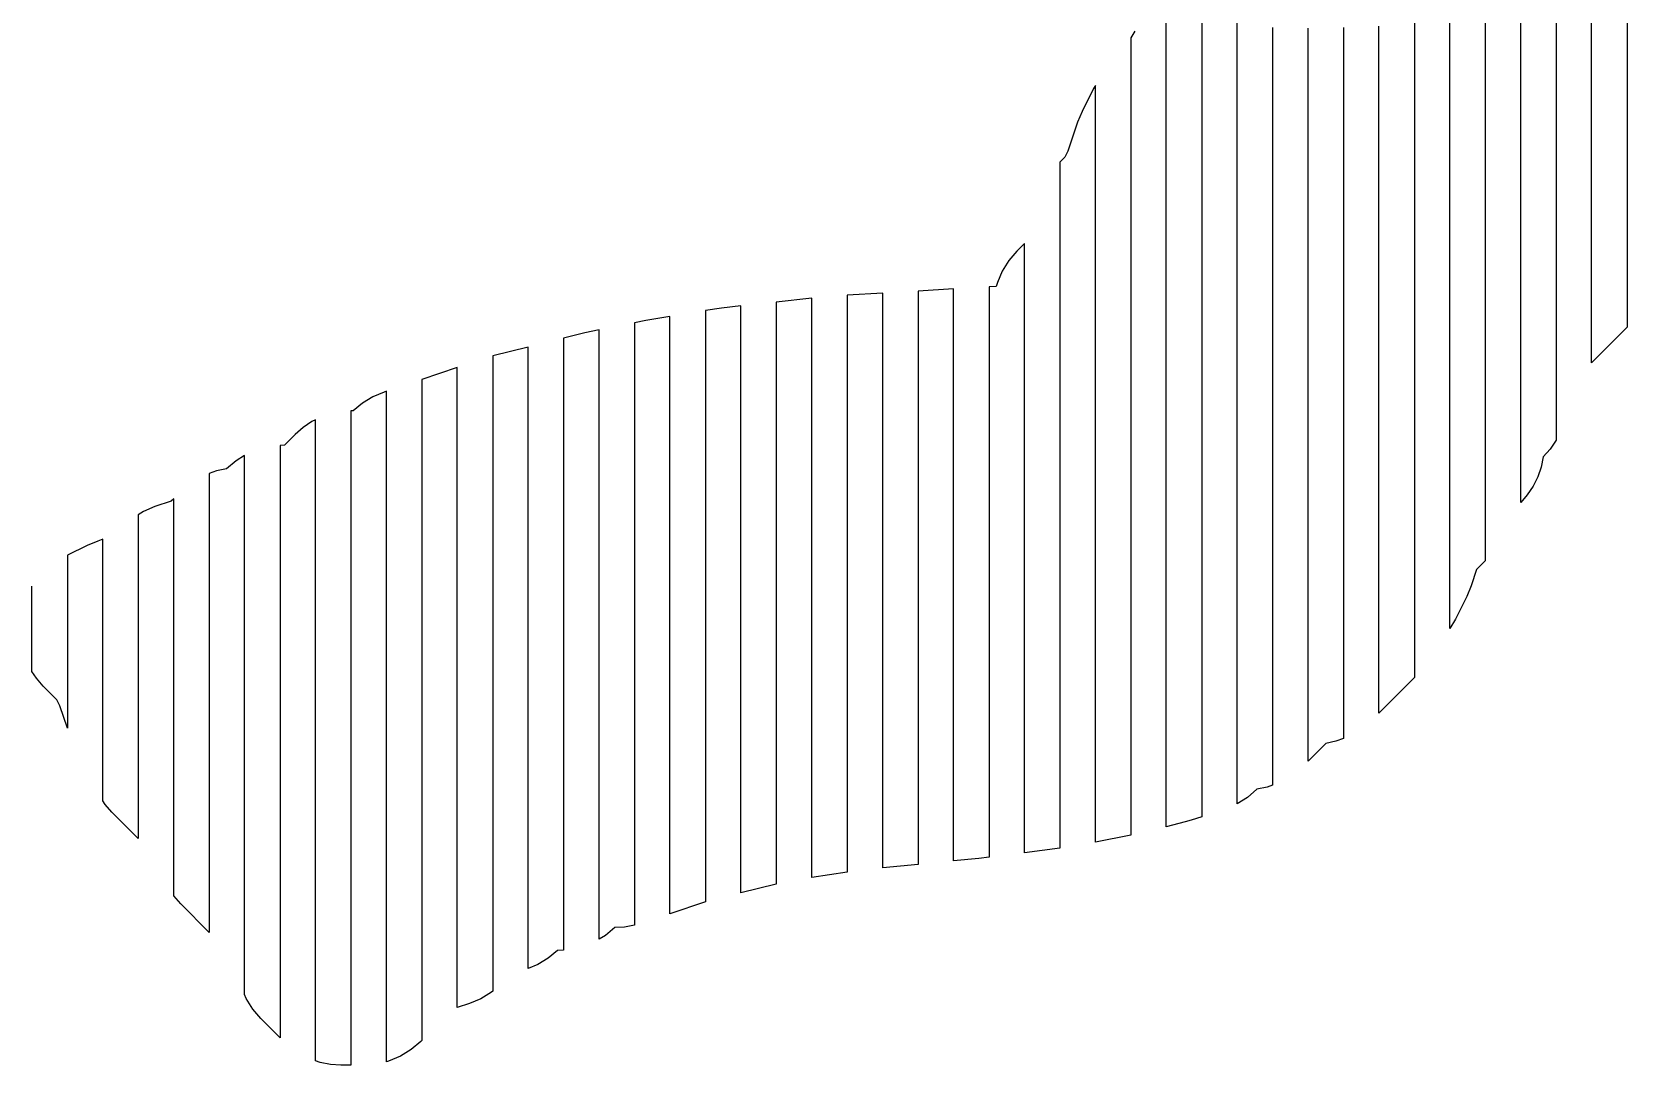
# Model space of a CAD drawing. Header units: metres. Extents: x -6 to 1890, y -8 to 898.
# Drawn here: x -6.4 to 173.6, y 246.8 to 363.3 of the extents above; entities that cross this region are included whole.
import ezdxf

# ---------------------------------------------------------------- set-up
doc = ezdxf.new("R2010")
doc.units = ezdxf.units.M
doc.layers.add('PASSADAS_COMPLETAS', color=1, linetype='CONTINUOUS')
doc.layers.add('PECAS_2D', color=3, linetype='CONTINUOUS')

msp = doc.modelspace()

# ---------------------------------------------------------------- linework, layer by layer
at = {"layer": 'PASSADAS_COMPLETAS'}
for points in [[(173.578, 385.288), (173.578, 345.458), (173.578, 344.174), (173.578, 342.889), (173.578, 341.604), (173.578, 340.319), (173.578, 339.034), (173.578, 337.75), (173.578, 330.041), (169.578, 326.041), (169.578, 332.561), (169.578, 333.865), (169.578, 335.169), (169.578, 336.473), (169.578, 337.777), (169.578, 339.081), (169.578, 340.386), (169.578, 341.69), (169.578, 382.116)], [(165.578, 378.553), (165.578, 335.556), (165.578, 334.253), (165.578, 332.95), (165.578, 331.647), (165.578, 330.344), (165.578, 329.041), (165.578, 327.738), (165.578, 317.314), (164.9, 316.297), (164.122, 315.414), (163.886, 314.275), (163.501, 313.162), (162.973, 312.104), (162.315, 311.127), (161.578, 310.289), (161.578, 320.617), (161.578, 321.908), (161.578, 323.199), (161.578, 324.49), (161.578, 325.781), (161.578, 327.072), (161.578, 328.363), (161.578, 329.654), (161.578, 330.945), (161.578, 376.129)], [(157.578, 373.84), (157.578, 323.183), (157.578, 321.884), (157.578, 320.585), (157.578, 319.286), (157.578, 317.988), (157.578, 316.689), (157.578, 315.39), (157.578, 314.091), (157.578, 312.792), (157.578, 303.7), (156.602, 302.724), (155.989, 300.884), (155.495, 299.692), (154.203, 297.107), (153.578, 296.051), (153.578, 306.435), (153.578, 307.733), (153.578, 309.031), (153.578, 310.329), (153.578, 311.627), (153.578, 312.925), (153.578, 314.223), (153.578, 315.521), (153.578, 370.037)], [(125.578, 364.58), (125.578, 363.28), (125.578, 361.979), (125.578, 360.679), (125.578, 359.378), (125.578, 358.078), (125.578, 356.777), (125.578, 355.477), (125.578, 354.176), (125.578, 352.876), (125.578, 351.575), (125.578, 350.275), (125.578, 348.974), (125.578, 347.674), (125.578, 346.373), (125.578, 345.073), (125.578, 343.772), (125.578, 342.472), (125.578, 341.171), (125.578, 339.871), (125.578, 338.57), (125.578, 337.27), (125.578, 335.969), (125.578, 286.55), (125.578, 285.25), (125.578, 283.949), (125.578, 282.649), (125.578, 281.348), (125.578, 280.048), (125.578, 278.747), (125.578, 274.846), (124.382, 274.447), (123.711, 274.252), (121.578, 273.719), (121.578, 277.61), (121.578, 278.907), (121.578, 280.205), (121.578, 281.502), (121.578, 282.799), (121.578, 284.096), (121.578, 325.607), (121.578, 328.201), (121.578, 329.498), (121.578, 330.796), (121.578, 332.093), (121.578, 333.39), (121.578, 334.687), (121.578, 337.282), (121.578, 338.579), (121.578, 339.876), (121.578, 341.173), (121.578, 342.47), (121.578, 343.768), (121.578, 345.065), (121.578, 346.362), (121.578, 347.659), (121.578, 348.956), (121.578, 350.254), (121.578, 351.551), (121.578, 352.848), (121.578, 354.145), (121.578, 355.442), (121.578, 356.74), (121.578, 358.037), (121.578, 359.334), (121.578, 360.631), (121.578, 367.117)], [(149.578, 365.927), (149.578, 308.729), (149.578, 307.429), (149.578, 306.129), (149.578, 304.829), (149.578, 303.529), (149.578, 302.229), (149.578, 300.929), (149.578, 299.629), (149.578, 290.529), (145.578, 286.529), (145.578, 292.985), (145.578, 294.277), (145.578, 295.568), (145.578, 296.859), (145.578, 298.15), (145.578, 299.441), (145.578, 300.733), (145.578, 302.024), (145.578, 362.712), (145.578, 364.003)], [(133.578, 363.839), (133.578, 362.544), (133.578, 361.25), (133.578, 359.955), (133.578, 358.66), (133.578, 357.366), (133.578, 356.071), (133.578, 354.777), (133.578, 353.482), (133.578, 352.188), (133.578, 349.598), (133.578, 348.304), (133.578, 290.047), (133.578, 288.753), (133.578, 287.458), (133.578, 286.163), (133.578, 284.869), (133.578, 283.574), (133.578, 278.396), (132.965, 278.184), (131.816, 277.938), (130.752, 277.026), (129.578, 276.301), (129.578, 281.489), (129.578, 282.786), (129.578, 284.083), (129.578, 285.38), (129.578, 286.678), (129.578, 287.975), (129.578, 342.453), (129.578, 343.75), (129.578, 345.047), (129.578, 346.344), (129.578, 347.641), (129.578, 348.938), (129.578, 350.236), (129.578, 351.533), (129.578, 352.83), (129.578, 354.127), (129.578, 355.424), (129.578, 356.721), (129.578, 358.018), (129.578, 359.315), (129.578, 360.612), (129.578, 361.909), (129.578, 363.207), (129.578, 364.504)], [(141.578, 363.837), (141.578, 362.543), (141.578, 361.25), (141.578, 359.957), (141.578, 358.663), (141.578, 357.37), (141.578, 296.584), (141.578, 295.291), (141.578, 293.997), (141.578, 292.704), (141.578, 291.411), (141.578, 290.117), (141.578, 288.824), (141.578, 283.651), (140.721, 283.354), (139.572, 283.109), (137.578, 281.114), (137.578, 286.279), (137.578, 287.57), (137.578, 288.862), (137.578, 290.153), (137.578, 291.444), (137.578, 292.735), (137.578, 353.421), (137.578, 354.712), (137.578, 356.004), (137.578, 357.295), (137.578, 358.586), (137.578, 359.877), (137.578, 361.168), (137.578, 362.46), (137.578, 363.751)], [(118.035, 363.421), (117.578, 362.682), (117.578, 354.862), (117.578, 353.559), (117.578, 352.256), (117.578, 350.952), (117.578, 349.649), (117.578, 348.346), (117.578, 347.043), (117.578, 345.739), (117.578, 344.436), (117.578, 343.133), (117.578, 341.83), (117.578, 340.526), (117.578, 339.223), (117.578, 337.92), (117.578, 336.617), (117.578, 335.313), (117.578, 334.01), (117.578, 332.707), (117.578, 331.403), (117.578, 330.1), (117.578, 328.797), (117.578, 327.494), (117.578, 326.19), (117.578, 324.887), (117.578, 323.584), (117.578, 322.281), (117.578, 320.977), (117.578, 319.674), (117.578, 318.371), (117.578, 283.182), (117.578, 281.879), (117.578, 280.576), (117.578, 279.273), (117.578, 277.969), (117.578, 276.666), (117.578, 272.756), (113.578, 271.956), (113.578, 275.836), (113.578, 277.129), (113.578, 278.423), (113.578, 279.716), (113.578, 281.009), (113.578, 282.303), (113.578, 312.049), (113.578, 313.342), (113.578, 314.635), (113.578, 315.928), (113.578, 317.222), (113.578, 318.515), (113.578, 319.808), (113.578, 321.102), (113.578, 323.688), (113.578, 326.275), (113.578, 328.861), (113.578, 330.155), (113.578, 331.448), (113.578, 332.741), (113.578, 334.035), (113.578, 335.328), (113.578, 336.621), (113.578, 337.915), (113.578, 339.208), (113.578, 340.501), (113.578, 341.794), (113.578, 343.088), (113.578, 344.381), (113.578, 345.674), (113.578, 346.968), (113.578, 357.314), (113.365, 356.951), (112.072, 354.366), (111.578, 353.174), (110.49, 349.909), (110.147, 349.223), (109.578, 348.654), (109.578, 338.339), (109.578, 337.049), (109.578, 335.76), (109.578, 334.47), (109.578, 333.181), (109.578, 331.891), (109.578, 330.602), (109.578, 329.312), (109.578, 326.734), (109.578, 325.444), (109.578, 324.155), (109.578, 321.576), (109.578, 320.286), (109.578, 317.708), (109.578, 316.418), (109.578, 315.129), (109.578, 313.839), (109.578, 312.55), (109.578, 311.26), (109.578, 281.603), (109.578, 280.314), (109.578, 279.024), (109.578, 277.735), (109.578, 276.445), (109.578, 275.156), (109.578, 271.288), (105.578, 270.788), (105.578, 274.676), (105.578, 275.972), (105.578, 277.268), (105.578, 278.565), (105.578, 279.861), (105.578, 281.157), (105.578, 310.968), (105.578, 312.264), (105.578, 313.561), (105.578, 314.857), (105.578, 316.153), (105.578, 317.449), (105.578, 320.041), (105.578, 325.226), (105.578, 327.818), (105.578, 329.114), (105.578, 339.484), (104.728, 338.634), (103.816, 337.569), (103.075, 336.369), (102.53, 335.077), (102.384, 334.64), (101.578, 334.592), (101.578, 328.162), (101.578, 325.59), (101.578, 324.304), (101.578, 323.018), (101.578, 321.731), (101.578, 320.445), (101.578, 319.159), (101.578, 317.873), (101.578, 316.587), (101.578, 315.301), (101.578, 314.015), (101.578, 312.729), (101.578, 311.443), (101.578, 281.863), (101.578, 280.576), (101.578, 279.29), (101.578, 278.004), (101.578, 276.718), (101.578, 275.432), (101.578, 270.288), (100.435, 270.148), (97.578, 269.862), (97.578, 273.732), (97.578, 275.021), (97.578, 276.311), (97.578, 277.601), (97.578, 278.891), (97.578, 280.181), (97.578, 311.139), (97.578, 312.429), (97.578, 313.719), (97.578, 315.009), (97.578, 316.298), (97.578, 317.588), (97.578, 318.878), (97.578, 320.168), (97.578, 321.458), (97.578, 322.748), (97.578, 324.038), (97.578, 325.328), (97.578, 326.618), (97.578, 327.908), (97.578, 334.357), (93.578, 334.122), (93.578, 327.656), (93.578, 326.363), (93.578, 325.069), (93.578, 323.776), (93.578, 322.483), (93.578, 321.19), (93.578, 319.897), (93.578, 318.603), (93.578, 317.31), (93.578, 316.017), (93.578, 314.724), (93.578, 313.431), (93.578, 312.137), (93.578, 310.844), (93.578, 279.807), (93.578, 278.514), (93.578, 277.221), (93.578, 275.928), (93.578, 274.635), (93.578, 273.341), (93.578, 269.462), (89.578, 269.062), (89.578, 274.248), (89.578, 275.544), (89.578, 276.841), (89.578, 278.137), (89.578, 279.434), (89.578, 310.55), (89.578, 311.846), (89.578, 313.143), (89.578, 314.439), (89.578, 315.736), (89.578, 317.032), (89.578, 318.329), (89.578, 319.625), (89.578, 320.922), (89.578, 322.218), (89.578, 323.515), (89.578, 324.811), (89.578, 326.108), (89.578, 327.404), (89.578, 333.887), (85.578, 333.651), (85.578, 328.445), (85.578, 327.143), (85.578, 325.842), (85.578, 324.54), (85.578, 323.238), (85.578, 321.937), (85.578, 320.635), (85.578, 319.334), (85.578, 318.032), (85.578, 316.73), (85.578, 315.429), (85.578, 314.127), (85.578, 312.826), (85.578, 311.524), (85.578, 310.222), (85.578, 278.984), (85.578, 277.682), (85.578, 276.381), (85.578, 275.079), (85.578, 273.777), (85.578, 272.476), (85.578, 268.571), (81.578, 267.999), (81.578, 273.226), (81.578, 274.532), (81.578, 275.839), (81.578, 277.146), (81.578, 278.452), (81.578, 309.81), (81.578, 311.117), (81.578, 312.423), (81.578, 313.73), (81.578, 315.036), (81.578, 316.343), (81.578, 317.65), (81.578, 318.956), (81.578, 320.263), (81.578, 321.569), (81.578, 322.876), (81.578, 324.183), (81.578, 325.489), (81.578, 326.796), (81.578, 328.102), (81.578, 333.329), (77.578, 332.884), (77.578, 327.736), (77.578, 326.449), (77.578, 325.162), (77.578, 323.875), (77.578, 322.587), (77.578, 321.3), (77.578, 320.013), (77.578, 318.726), (77.578, 317.439), (77.578, 316.152), (77.578, 314.865), (77.578, 313.578), (77.578, 312.291), (77.578, 311.004), (77.578, 309.717), (77.578, 308.43), (77.578, 277.539), (77.578, 276.252), (77.578, 274.965), (77.578, 273.678), (77.578, 272.391), (77.578, 271.104), (77.578, 267.243), (73.578, 266.243), (73.578, 270.137), (73.578, 271.435), (73.578, 272.733), (73.578, 274.031), (73.578, 275.329), (73.578, 276.627), (73.578, 281.819), (73.578, 309.076), (73.578, 310.374), (73.578, 311.672), (73.578, 312.97), (73.578, 314.268), (73.578, 315.566), (73.578, 316.864), (73.578, 318.162), (73.578, 319.46), (73.578, 320.758), (73.578, 322.056), (73.578, 323.354), (73.578, 324.652), (73.578, 325.95), (73.578, 332.44), (71.38, 332.195), (69.578, 331.909), (69.578, 326.78), (69.578, 325.497), (69.578, 324.215), (69.578, 322.933), (69.578, 321.65), (69.578, 320.368), (69.578, 319.086), (69.578, 317.803), (69.578, 316.521), (69.578, 315.239), (69.578, 313.956), (69.578, 312.674), (69.578, 311.392), (69.578, 310.109), (69.578, 308.827), (69.578, 307.545), (69.578, 276.769), (69.578, 275.486), (69.578, 274.204), (69.578, 272.922), (69.578, 271.639), (69.578, 270.357), (69.578, 265.228), (65.578, 263.894), (65.578, 269.075), (65.578, 270.37), (65.578, 271.665), (65.578, 272.96), (65.578, 274.255), (65.578, 276.846), (65.578, 307.929), (65.578, 309.225), (65.578, 310.52), (65.578, 311.815), (65.578, 313.11), (65.578, 314.405), (65.578, 315.7), (65.578, 316.996), (65.578, 318.291), (65.578, 319.586), (65.578, 320.881), (65.578, 322.176), (65.578, 323.471), (65.578, 324.766), (65.578, 326.062), (65.578, 331.242), (62.844, 330.782), (61.578, 330.529), (61.578, 325.304), (61.578, 323.997), (61.578, 322.691), (61.578, 321.385), (61.578, 320.079), (61.578, 318.773), (61.578, 317.466), (61.578, 316.16), (61.578, 314.854), (61.578, 313.548), (61.578, 312.242), (61.578, 310.935), (61.578, 309.629), (61.578, 308.323), (61.578, 307.017), (61.578, 305.71), (61.578, 273.055), (61.578, 271.749), (61.578, 270.443), (61.578, 269.136), (61.578, 267.83), (61.578, 262.605), (61.397, 262.556), (60.432, 262.399), (59.349, 262.347), (58.284, 261.456), (57.578, 261.03), (57.578, 266.215), (57.578, 267.511), (57.578, 268.808), (57.578, 270.104), (57.578, 271.4), (57.578, 272.696), (57.578, 305.101), (57.578, 307.693), (57.578, 308.989), (57.578, 310.286), (57.578, 311.582), (57.578, 312.878), (57.578, 314.174), (57.578, 315.47), (57.578, 316.767), (57.578, 318.063), (57.578, 319.359), (57.578, 320.655), (57.578, 321.951), (57.578, 323.248), (57.578, 324.544), (57.578, 329.729), (55.959, 329.394), (53.578, 328.799), (53.578, 323.592), (53.578, 322.29), (53.578, 320.988), (53.578, 319.687), (53.578, 318.385), (53.578, 317.083), (53.578, 315.781), (53.578, 314.48), (53.578, 313.178), (53.578, 311.876), (53.578, 310.574), (53.578, 309.273), (53.578, 307.971), (53.578, 306.669), (53.578, 305.367), (53.578, 304.066), (53.578, 271.522), (53.578, 270.22), (53.578, 268.918), (53.578, 267.617), (53.578, 266.315), (53.578, 265.013), (53.578, 263.711), (53.578, 259.806), (52.886, 259.762), (51.841, 258.885), (50.669, 258.171), (49.578, 257.714), (49.578, 262.905), (49.578, 264.203), (49.578, 265.501), (49.578, 266.799), (49.578, 268.097), (49.578, 269.394), (49.578, 301.841), (49.578, 303.139), (49.578, 304.437), (49.578, 305.735), (49.578, 307.033), (49.578, 308.331), (49.578, 309.629), (49.578, 310.927), (49.578, 312.224), (49.578, 313.522), (49.578, 314.82), (49.578, 316.118), (49.578, 317.416), (49.578, 318.714), (49.578, 320.012), (49.578, 321.31), (49.578, 322.607), (49.578, 327.799), (45.578, 326.797), (45.578, 321.588), (45.578, 320.286), (45.578, 318.983), (45.578, 317.681), (45.578, 316.379), (45.578, 315.077), (45.578, 313.774), (45.578, 312.472), (45.578, 311.17), (45.578, 309.867), (45.578, 308.565), (45.578, 307.263), (45.578, 305.96), (45.578, 304.658), (45.578, 303.356), (45.578, 302.053), (45.578, 300.751), (45.578, 266.891), (45.578, 265.589), (45.578, 264.287), (45.578, 262.984), (45.578, 261.682), (45.578, 260.38), (45.578, 255.17), (45.439, 255.052), (44.239, 254.31), (42.947, 253.765), (41.578, 253.309), (41.578, 258.465), (41.578, 259.754), (41.578, 261.043), (41.578, 262.332), (41.578, 263.621), (41.578, 266.199), (41.578, 299.711), (41.578, 301), (41.578, 302.289), (41.578, 303.578), (41.578, 304.867), (41.578, 306.156), (41.578, 307.445), (41.578, 308.734), (41.578, 310.023), (41.578, 311.312), (41.578, 312.601), (41.578, 313.89), (41.578, 315.179), (41.578, 316.468), (41.578, 317.757), (41.578, 319.046), (41.578, 320.335), (41.578, 325.491), (37.578, 324.157), (37.578, 319.017), (37.578, 317.732), (37.578, 316.447), (37.578, 315.162), (37.578, 313.877), (37.578, 312.592), (37.578, 311.306), (37.578, 310.021), (37.578, 308.736), (37.578, 307.451), (37.578, 306.166), (37.578, 304.881), (37.578, 303.596), (37.578, 302.311), (37.578, 301.026), (37.578, 299.741), (37.578, 298.456), (37.578, 262.474), (37.578, 261.188), (37.578, 259.903), (37.578, 258.618), (37.578, 257.333), (37.578, 256.048), (37.578, 254.763), (37.578, 249.623), (37.456, 249.501), (36.384, 248.584), (35.161, 247.831), (33.825, 247.278), (33.578, 247.219), (33.578, 252.433), (33.578, 253.737), (33.578, 255.04), (33.578, 256.344), (33.578, 257.647), (33.578, 258.951), (33.578, 295.45), (33.578, 296.753), (33.578, 298.057), (33.578, 299.36), (33.578, 300.664), (33.578, 301.967), (33.578, 303.271), (33.578, 304.574), (33.578, 305.878), (33.578, 307.182), (33.578, 308.485), (33.578, 309.789), (33.578, 311.092), (33.578, 312.396), (33.578, 313.699), (33.578, 315.003), (33.578, 316.306), (33.578, 317.61), (33.578, 322.824), (33.314, 322.736), (32.056, 322.209), (30.884, 321.494), (29.838, 320.618), (29.578, 320.608), (29.578, 315.431), (29.578, 314.137), (29.578, 312.842), (29.578, 311.548), (29.578, 310.254), (29.578, 308.96), (29.578, 307.665), (29.578, 306.371), (29.578, 305.077), (29.578, 303.783), (29.578, 302.488), (29.578, 301.194), (29.578, 299.9), (29.578, 298.606), (29.578, 297.311), (29.578, 296.017), (29.578, 294.723), (29.578, 258.484), (29.578, 255.895), (29.578, 254.601), (29.578, 253.307), (29.578, 252.012), (29.578, 250.718), (29.578, 246.835), (28.436, 246.835), (27.265, 246.911), (26.094, 247.142), (25.578, 247.317), (25.578, 251.189), (25.578, 252.479), (25.578, 253.77), (25.578, 255.061), (25.578, 256.351), (25.578, 257.642), (25.578, 258.933), (25.578, 260.224), (25.578, 261.514), (25.578, 289.909), (25.578, 291.2), (25.578, 292.491), (25.578, 293.781), (25.578, 295.072), (25.578, 296.363), (25.578, 297.653), (25.578, 298.944), (25.578, 300.235), (25.578, 301.525), (25.578, 302.816), (25.578, 304.107), (25.578, 305.397), (25.578, 306.688), (25.578, 307.979), (25.578, 309.269), (25.578, 310.56), (25.578, 311.851), (25.578, 313.141), (25.578, 319.595), (25.167, 319.392), (24.175, 318.727), (23.294, 317.952), (22.081, 316.74), (21.578, 316.709), (21.578, 311.572), (21.578, 310.288), (21.578, 309.003), (21.578, 307.719), (21.578, 306.435), (21.578, 305.15), (21.578, 303.866), (21.578, 302.582), (21.578, 301.297), (21.578, 300.013), (21.578, 298.729), (21.578, 297.444), (21.578, 296.16), (21.578, 294.876), (21.578, 293.591), (21.578, 292.307), (21.578, 291.023), (21.578, 289.738), (21.578, 267.905), (21.578, 266.62), (21.578, 265.336), (21.578, 262.767), (21.578, 261.483), (21.578, 260.199), (21.578, 258.914), (21.578, 257.63), (21.578, 256.346), (21.578, 255.061), (21.578, 249.924), (19.416, 252.086), (18.504, 253.151), (17.762, 254.351), (17.578, 254.788), (17.578, 262.55), (17.578, 263.843), (17.578, 265.137), (17.578, 266.431), (17.578, 267.724), (17.578, 269.018), (17.578, 271.605), (17.578, 272.899), (17.578, 274.192), (17.578, 287.128), (17.578, 288.422), (17.578, 289.715), (17.578, 291.009), (17.578, 292.302), (17.578, 293.596), (17.578, 294.889), (17.578, 296.183), (17.578, 297.477), (17.578, 298.77), (17.578, 300.064), (17.578, 301.357), (17.578, 302.651), (17.578, 303.944), (17.578, 305.238), (17.578, 306.532), (17.578, 307.825), (17.578, 309.119), (17.578, 310.412), (17.578, 315.587), (16.61, 314.991), (15.529, 314.065), (14.39, 313.829), (13.578, 313.548), (13.578, 307.08), (13.578, 305.786), (13.578, 304.492), (13.578, 303.199), (13.578, 301.905), (13.578, 300.612), (13.578, 299.318), (13.578, 298.024), (13.578, 296.731), (13.578, 295.437), (13.578, 294.143), (13.578, 292.85), (13.578, 291.556), (13.578, 290.262), (13.578, 288.969), (13.578, 287.675), (13.578, 286.381), (13.578, 285.088), (13.578, 283.794), (13.578, 278.619), (13.578, 276.032), (13.578, 274.738), (13.578, 273.445), (13.578, 272.151), (13.578, 270.858), (13.578, 269.564), (13.578, 268.27), (13.578, 266.977), (13.578, 261.802), (10.368, 265.012), (9.578, 265.934), (9.578, 273.608), (9.578, 274.887), (9.578, 276.166), (9.578, 277.445), (9.578, 278.724), (9.578, 280.003), (9.578, 281.282), (9.578, 282.561), (9.578, 283.84), (9.578, 285.119), (9.578, 286.398), (9.578, 287.677), (9.578, 288.956), (9.578, 290.235), (9.578, 291.514), (9.578, 292.793), (9.578, 294.072), (9.578, 295.351), (9.578, 296.63), (9.578, 297.909), (9.578, 299.188), (9.578, 300.467), (9.578, 301.746), (9.578, 303.025), (9.578, 304.304), (9.578, 305.583), (9.578, 310.699), (9.302, 310.423), (7.462, 309.81), (6.17, 309.265), (5.578, 308.9), (5.578, 302.379), (5.578, 301.075), (5.578, 299.771), (5.578, 298.467), (5.578, 297.163), (5.578, 295.859), (5.578, 294.555), (5.578, 293.251), (5.578, 291.947), (5.578, 290.643), (5.578, 289.339), (5.578, 288.035), (5.578, 286.731), (5.578, 285.427), (5.578, 284.123), (5.578, 282.819), (5.578, 281.515), (5.578, 280.211), (5.578, 278.907), (5.578, 277.603), (5.578, 272.387), (2.612, 275.353), (1.844, 276.226), (1.578, 276.621), (1.578, 285.601), (1.578, 286.883), (1.578, 288.166), (1.578, 289.449), (1.578, 290.732), (1.578, 292.015), (1.578, 293.297), (1.578, 294.58), (1.578, 295.863), (1.578, 297.146), (1.578, 298.428), (1.578, 299.711), (1.578, 306.125), (0.999, 305.932), (-0.193, 305.438), (-2.422, 304.324), (-2.422, 284.832), (-3.259, 287.345), (-3.602, 288.031), (-5.143, 289.572), (-5.916, 290.451), (-6.422, 291.209), (-6.422, 300.825)]]:
    msp.add_lwpolyline(points, dxfattribs=at)
at = {"layer": 'PECAS_2D'}
for points in [[(173.578, 385.288), (173.578, 345.458), (173.578, 344.174), (173.578, 342.889), (173.578, 341.604), (173.578, 340.319), (173.578, 339.034), (173.578, 337.75), (173.578, 330.041), (169.578, 326.041), (169.578, 332.561), (169.578, 333.865), (169.578, 335.169), (169.578, 336.473), (169.578, 337.777), (169.578, 339.081), (169.578, 340.386), (169.578, 341.69), (169.578, 382.116)], [(165.578, 378.553), (165.578, 335.556), (165.578, 334.253), (165.578, 332.95), (165.578, 331.647), (165.578, 330.344), (165.578, 329.041), (165.578, 327.738), (165.578, 317.314), (164.9, 316.297), (164.122, 315.414), (163.886, 314.275), (163.501, 313.162), (162.973, 312.104), (162.315, 311.127), (161.578, 310.289), (161.578, 320.617), (161.578, 321.908), (161.578, 323.199), (161.578, 324.49), (161.578, 325.781), (161.578, 327.072), (161.578, 328.363), (161.578, 329.654), (161.578, 330.945), (161.578, 376.129)], [(157.578, 373.84), (157.578, 323.183), (157.578, 321.884), (157.578, 320.585), (157.578, 319.286), (157.578, 317.988), (157.578, 316.689), (157.578, 315.39), (157.578, 314.091), (157.578, 312.792), (157.578, 303.7), (156.602, 302.724), (155.989, 300.884), (155.495, 299.692), (154.203, 297.107), (153.578, 296.051), (153.578, 306.435), (153.578, 307.733), (153.578, 309.031), (153.578, 310.329), (153.578, 311.627), (153.578, 312.925), (153.578, 314.223), (153.578, 315.521), (153.578, 370.037)], [(125.578, 364.58), (125.578, 363.28), (125.578, 361.979), (125.578, 360.679), (125.578, 359.378), (125.578, 358.078), (125.578, 356.777), (125.578, 355.477), (125.578, 354.176), (125.578, 352.876), (125.578, 351.575), (125.578, 350.275), (125.578, 348.974), (125.578, 347.674), (125.578, 346.373), (125.578, 345.073), (125.578, 343.772), (125.578, 342.472), (125.578, 341.171), (125.578, 339.871), (125.578, 338.57), (125.578, 337.27), (125.578, 335.969), (125.578, 286.55), (125.578, 285.25), (125.578, 283.949), (125.578, 282.649), (125.578, 281.348), (125.578, 280.048), (125.578, 278.747), (125.578, 274.846), (124.382, 274.447), (123.711, 274.252), (121.578, 273.719), (121.578, 277.61), (121.578, 278.907), (121.578, 280.205), (121.578, 281.502), (121.578, 282.799), (121.578, 284.096), (121.578, 325.607), (121.578, 328.201), (121.578, 329.498), (121.578, 330.796), (121.578, 332.093), (121.578, 333.39), (121.578, 334.687), (121.578, 337.282), (121.578, 338.579), (121.578, 339.876), (121.578, 341.173), (121.578, 342.47), (121.578, 343.768), (121.578, 345.065), (121.578, 346.362), (121.578, 347.659), (121.578, 348.956), (121.578, 350.254), (121.578, 351.551), (121.578, 352.848), (121.578, 354.145), (121.578, 355.442), (121.578, 356.74), (121.578, 358.037), (121.578, 359.334), (121.578, 360.631), (121.578, 367.117)], [(149.578, 365.927), (149.578, 308.729), (149.578, 307.429), (149.578, 306.129), (149.578, 304.829), (149.578, 303.529), (149.578, 302.229), (149.578, 300.929), (149.578, 299.629), (149.578, 290.529), (145.578, 286.529), (145.578, 292.985), (145.578, 294.277), (145.578, 295.568), (145.578, 296.859), (145.578, 298.15), (145.578, 299.441), (145.578, 300.733), (145.578, 302.024), (145.578, 362.712), (145.578, 364.003)], [(133.578, 363.839), (133.578, 362.544), (133.578, 361.25), (133.578, 359.955), (133.578, 358.66), (133.578, 357.366), (133.578, 356.071), (133.578, 354.777), (133.578, 353.482), (133.578, 352.188), (133.578, 349.598), (133.578, 348.304), (133.578, 290.047), (133.578, 288.753), (133.578, 287.458), (133.578, 286.163), (133.578, 284.869), (133.578, 283.574), (133.578, 278.396), (132.965, 278.184), (131.816, 277.938), (130.752, 277.026), (129.578, 276.301), (129.578, 281.489), (129.578, 282.786), (129.578, 284.083), (129.578, 285.38), (129.578, 286.678), (129.578, 287.975), (129.578, 342.453), (129.578, 343.75), (129.578, 345.047), (129.578, 346.344), (129.578, 347.641), (129.578, 348.938), (129.578, 350.236), (129.578, 351.533), (129.578, 352.83), (129.578, 354.127), (129.578, 355.424), (129.578, 356.721), (129.578, 358.018), (129.578, 359.315), (129.578, 360.612), (129.578, 361.909), (129.578, 363.207), (129.578, 364.504)], [(141.578, 363.837), (141.578, 362.543), (141.578, 361.25), (141.578, 359.957), (141.578, 358.663), (141.578, 357.37), (141.578, 296.584), (141.578, 295.291), (141.578, 293.997), (141.578, 292.704), (141.578, 291.411), (141.578, 290.117), (141.578, 288.824), (141.578, 283.651), (140.721, 283.354), (139.572, 283.109), (137.578, 281.114), (137.578, 286.279), (137.578, 287.57), (137.578, 288.862), (137.578, 290.153), (137.578, 291.444), (137.578, 292.735), (137.578, 353.421), (137.578, 354.712), (137.578, 356.004), (137.578, 357.295), (137.578, 358.586), (137.578, 359.877), (137.578, 361.168), (137.578, 362.46), (137.578, 363.751)], [(118.035, 363.421), (117.578, 362.682), (117.578, 354.862), (117.578, 353.559), (117.578, 352.256), (117.578, 350.952), (117.578, 349.649), (117.578, 348.346), (117.578, 347.043), (117.578, 345.739), (117.578, 344.436), (117.578, 343.133), (117.578, 341.83), (117.578, 340.526), (117.578, 339.223), (117.578, 337.92), (117.578, 336.617), (117.578, 335.313), (117.578, 334.01), (117.578, 332.707), (117.578, 331.403), (117.578, 330.1), (117.578, 328.797), (117.578, 327.494), (117.578, 326.19), (117.578, 324.887), (117.578, 323.584), (117.578, 322.281), (117.578, 320.977), (117.578, 319.674), (117.578, 318.371), (117.578, 283.182), (117.578, 281.879), (117.578, 280.576), (117.578, 279.273), (117.578, 277.969), (117.578, 276.666), (117.578, 272.756), (113.578, 271.956), (113.578, 275.836), (113.578, 277.129), (113.578, 278.423), (113.578, 279.716), (113.578, 281.009), (113.578, 282.303), (113.578, 312.049), (113.578, 313.342), (113.578, 314.635), (113.578, 315.928), (113.578, 317.222), (113.578, 318.515), (113.578, 319.808), (113.578, 321.102), (113.578, 323.688), (113.578, 326.275), (113.578, 328.861), (113.578, 330.155), (113.578, 331.448), (113.578, 332.741), (113.578, 334.035), (113.578, 335.328), (113.578, 336.621), (113.578, 337.915), (113.578, 339.208), (113.578, 340.501), (113.578, 341.794), (113.578, 343.088), (113.578, 344.381), (113.578, 345.674), (113.578, 346.968), (113.578, 357.314), (113.365, 356.951), (112.072, 354.366), (111.578, 353.174), (110.49, 349.909), (110.147, 349.223), (109.578, 348.654), (109.578, 338.339), (109.578, 337.049), (109.578, 335.76), (109.578, 334.47), (109.578, 333.181), (109.578, 331.891), (109.578, 330.602), (109.578, 329.312), (109.578, 326.734), (109.578, 325.444), (109.578, 324.155), (109.578, 321.576), (109.578, 320.286), (109.578, 317.708), (109.578, 316.418), (109.578, 315.129), (109.578, 313.839), (109.578, 312.55), (109.578, 311.26), (109.578, 281.603), (109.578, 280.314), (109.578, 279.024), (109.578, 277.735), (109.578, 276.445), (109.578, 275.156), (109.578, 271.288), (105.578, 270.788), (105.578, 274.676), (105.578, 275.972), (105.578, 277.268), (105.578, 278.565), (105.578, 279.861), (105.578, 281.157), (105.578, 310.968), (105.578, 312.264), (105.578, 313.561), (105.578, 314.857), (105.578, 316.153), (105.578, 317.449), (105.578, 320.041), (105.578, 325.226), (105.578, 327.818), (105.578, 329.114), (105.578, 339.484), (104.728, 338.634), (103.816, 337.569), (103.075, 336.369), (102.53, 335.077), (102.384, 334.64), (101.578, 334.592), (101.578, 328.162), (101.578, 325.59), (101.578, 324.304), (101.578, 323.018), (101.578, 321.731), (101.578, 320.445), (101.578, 319.159), (101.578, 317.873), (101.578, 316.587), (101.578, 315.301), (101.578, 314.015), (101.578, 312.729), (101.578, 311.443), (101.578, 281.863), (101.578, 280.576), (101.578, 279.29), (101.578, 278.004), (101.578, 276.718), (101.578, 275.432), (101.578, 270.288), (100.435, 270.148), (97.578, 269.862), (97.578, 273.732), (97.578, 275.021), (97.578, 276.311), (97.578, 277.601), (97.578, 278.891), (97.578, 280.181), (97.578, 311.139), (97.578, 312.429), (97.578, 313.719), (97.578, 315.009), (97.578, 316.298), (97.578, 317.588), (97.578, 318.878), (97.578, 320.168), (97.578, 321.458), (97.578, 322.748), (97.578, 324.038), (97.578, 325.328), (97.578, 326.618), (97.578, 327.908), (97.578, 334.357), (93.578, 334.122), (93.578, 327.656), (93.578, 326.363), (93.578, 325.069), (93.578, 323.776), (93.578, 322.483), (93.578, 321.19), (93.578, 319.897), (93.578, 318.603), (93.578, 317.31), (93.578, 316.017), (93.578, 314.724), (93.578, 313.431), (93.578, 312.137), (93.578, 310.844), (93.578, 279.807), (93.578, 278.514), (93.578, 277.221), (93.578, 275.928), (93.578, 274.635), (93.578, 273.341), (93.578, 269.462), (89.578, 269.062), (89.578, 274.248), (89.578, 275.544), (89.578, 276.841), (89.578, 278.137), (89.578, 279.434), (89.578, 310.55), (89.578, 311.846), (89.578, 313.143), (89.578, 314.439), (89.578, 315.736), (89.578, 317.032), (89.578, 318.329), (89.578, 319.625), (89.578, 320.922), (89.578, 322.218), (89.578, 323.515), (89.578, 324.811), (89.578, 326.108), (89.578, 327.404), (89.578, 333.887), (85.578, 333.651), (85.578, 328.445), (85.578, 327.143), (85.578, 325.842), (85.578, 324.54), (85.578, 323.238), (85.578, 321.937), (85.578, 320.635), (85.578, 319.334), (85.578, 318.032), (85.578, 316.73), (85.578, 315.429), (85.578, 314.127), (85.578, 312.826), (85.578, 311.524), (85.578, 310.222), (85.578, 278.984), (85.578, 277.682), (85.578, 276.381), (85.578, 275.079), (85.578, 273.777), (85.578, 272.476), (85.578, 268.571), (81.578, 267.999), (81.578, 273.226), (81.578, 274.532), (81.578, 275.839), (81.578, 277.146), (81.578, 278.452), (81.578, 309.81), (81.578, 311.117), (81.578, 312.423), (81.578, 313.73), (81.578, 315.036), (81.578, 316.343), (81.578, 317.65), (81.578, 318.956), (81.578, 320.263), (81.578, 321.569), (81.578, 322.876), (81.578, 324.183), (81.578, 325.489), (81.578, 326.796), (81.578, 328.102), (81.578, 333.329), (77.578, 332.884), (77.578, 327.736), (77.578, 326.449), (77.578, 325.162), (77.578, 323.875), (77.578, 322.587), (77.578, 321.3), (77.578, 320.013), (77.578, 318.726), (77.578, 317.439), (77.578, 316.152), (77.578, 314.865), (77.578, 313.578), (77.578, 312.291), (77.578, 311.004), (77.578, 309.717), (77.578, 308.43), (77.578, 277.539), (77.578, 276.252), (77.578, 274.965), (77.578, 273.678), (77.578, 272.391), (77.578, 271.104), (77.578, 267.243), (73.578, 266.243), (73.578, 270.137), (73.578, 271.435), (73.578, 272.733), (73.578, 274.031), (73.578, 275.329), (73.578, 276.627), (73.578, 281.819), (73.578, 309.076), (73.578, 310.374), (73.578, 311.672), (73.578, 312.97), (73.578, 314.268), (73.578, 315.566), (73.578, 316.864), (73.578, 318.162), (73.578, 319.46), (73.578, 320.758), (73.578, 322.056), (73.578, 323.354), (73.578, 324.652), (73.578, 325.95), (73.578, 332.44), (71.38, 332.195), (69.578, 331.909), (69.578, 326.78), (69.578, 325.497), (69.578, 324.215), (69.578, 322.933), (69.578, 321.65), (69.578, 320.368), (69.578, 319.086), (69.578, 317.803), (69.578, 316.521), (69.578, 315.239), (69.578, 313.956), (69.578, 312.674), (69.578, 311.392), (69.578, 310.109), (69.578, 308.827), (69.578, 307.545), (69.578, 276.769), (69.578, 275.486), (69.578, 274.204), (69.578, 272.922), (69.578, 271.639), (69.578, 270.357), (69.578, 265.228), (65.578, 263.894), (65.578, 269.075), (65.578, 270.37), (65.578, 271.665), (65.578, 272.96), (65.578, 274.255), (65.578, 276.846), (65.578, 307.929), (65.578, 309.225), (65.578, 310.52), (65.578, 311.815), (65.578, 313.11), (65.578, 314.405), (65.578, 315.7), (65.578, 316.996), (65.578, 318.291), (65.578, 319.586), (65.578, 320.881), (65.578, 322.176), (65.578, 323.471), (65.578, 324.766), (65.578, 326.062), (65.578, 331.242), (62.844, 330.782), (61.578, 330.529), (61.578, 325.304), (61.578, 323.997), (61.578, 322.691), (61.578, 321.385), (61.578, 320.079), (61.578, 318.773), (61.578, 317.466), (61.578, 316.16), (61.578, 314.854), (61.578, 313.548), (61.578, 312.242), (61.578, 310.935), (61.578, 309.629), (61.578, 308.323), (61.578, 307.017), (61.578, 305.71), (61.578, 273.055), (61.578, 271.749), (61.578, 270.443), (61.578, 269.136), (61.578, 267.83), (61.578, 262.605), (61.397, 262.556), (60.432, 262.399), (59.349, 262.347), (58.284, 261.456), (57.578, 261.03), (57.578, 266.215), (57.578, 267.511), (57.578, 268.808), (57.578, 270.104), (57.578, 271.4), (57.578, 272.696), (57.578, 305.101), (57.578, 307.693), (57.578, 308.989), (57.578, 310.286), (57.578, 311.582), (57.578, 312.878), (57.578, 314.174), (57.578, 315.47), (57.578, 316.767), (57.578, 318.063), (57.578, 319.359), (57.578, 320.655), (57.578, 321.951), (57.578, 323.248), (57.578, 324.544), (57.578, 329.729), (55.959, 329.394), (53.578, 328.799), (53.578, 323.592), (53.578, 322.29), (53.578, 320.988), (53.578, 319.687), (53.578, 318.385), (53.578, 317.083), (53.578, 315.781), (53.578, 314.48), (53.578, 313.178), (53.578, 311.876), (53.578, 310.574), (53.578, 309.273), (53.578, 307.971), (53.578, 306.669), (53.578, 305.367), (53.578, 304.066), (53.578, 271.522), (53.578, 270.22), (53.578, 268.918), (53.578, 267.617), (53.578, 266.315), (53.578, 265.013), (53.578, 263.711), (53.578, 259.806), (52.886, 259.762), (51.841, 258.885), (50.669, 258.171), (49.578, 257.714), (49.578, 262.905), (49.578, 264.203), (49.578, 265.501), (49.578, 266.799), (49.578, 268.097), (49.578, 269.394), (49.578, 301.841), (49.578, 303.139), (49.578, 304.437), (49.578, 305.735), (49.578, 307.033), (49.578, 308.331), (49.578, 309.629), (49.578, 310.927), (49.578, 312.224), (49.578, 313.522), (49.578, 314.82), (49.578, 316.118), (49.578, 317.416), (49.578, 318.714), (49.578, 320.012), (49.578, 321.31), (49.578, 322.607), (49.578, 327.799), (45.578, 326.797), (45.578, 321.588), (45.578, 320.286), (45.578, 318.983), (45.578, 317.681), (45.578, 316.379), (45.578, 315.077), (45.578, 313.774), (45.578, 312.472), (45.578, 311.17), (45.578, 309.867), (45.578, 308.565), (45.578, 307.263), (45.578, 305.96), (45.578, 304.658), (45.578, 303.356), (45.578, 302.053), (45.578, 300.751), (45.578, 266.891), (45.578, 265.589), (45.578, 264.287), (45.578, 262.984), (45.578, 261.682), (45.578, 260.38), (45.578, 255.17), (45.439, 255.052), (44.239, 254.31), (42.947, 253.765), (41.578, 253.309), (41.578, 258.465), (41.578, 259.754), (41.578, 261.043), (41.578, 262.332), (41.578, 263.621), (41.578, 266.199), (41.578, 299.711), (41.578, 301), (41.578, 302.289), (41.578, 303.578), (41.578, 304.867), (41.578, 306.156), (41.578, 307.445), (41.578, 308.734), (41.578, 310.023), (41.578, 311.312), (41.578, 312.601), (41.578, 313.89), (41.578, 315.179), (41.578, 316.468), (41.578, 317.757), (41.578, 319.046), (41.578, 320.335), (41.578, 325.491), (37.578, 324.157), (37.578, 319.017), (37.578, 317.732), (37.578, 316.447), (37.578, 315.162), (37.578, 313.877), (37.578, 312.592), (37.578, 311.306), (37.578, 310.021), (37.578, 308.736), (37.578, 307.451), (37.578, 306.166), (37.578, 304.881), (37.578, 303.596), (37.578, 302.311), (37.578, 301.026), (37.578, 299.741), (37.578, 298.456), (37.578, 262.474), (37.578, 261.188), (37.578, 259.903), (37.578, 258.618), (37.578, 257.333), (37.578, 256.048), (37.578, 254.763), (37.578, 249.623), (37.456, 249.501), (36.384, 248.584), (35.161, 247.831), (33.825, 247.278), (33.578, 247.219), (33.578, 252.433), (33.578, 253.737), (33.578, 255.04), (33.578, 256.344), (33.578, 257.647), (33.578, 258.951), (33.578, 295.45), (33.578, 296.753), (33.578, 298.057), (33.578, 299.36), (33.578, 300.664), (33.578, 301.967), (33.578, 303.271), (33.578, 304.574), (33.578, 305.878), (33.578, 307.182), (33.578, 308.485), (33.578, 309.789), (33.578, 311.092), (33.578, 312.396), (33.578, 313.699), (33.578, 315.003), (33.578, 316.306), (33.578, 317.61), (33.578, 322.824), (33.314, 322.736), (32.056, 322.209), (30.884, 321.494), (29.838, 320.618), (29.578, 320.608), (29.578, 315.431), (29.578, 314.137), (29.578, 312.842), (29.578, 311.548), (29.578, 310.254), (29.578, 308.96), (29.578, 307.665), (29.578, 306.371), (29.578, 305.077), (29.578, 303.783), (29.578, 302.488), (29.578, 301.194), (29.578, 299.9), (29.578, 298.606), (29.578, 297.311), (29.578, 296.017), (29.578, 294.723), (29.578, 258.484), (29.578, 255.895), (29.578, 254.601), (29.578, 253.307), (29.578, 252.012), (29.578, 250.718), (29.578, 246.835), (28.436, 246.835), (27.265, 246.911), (26.094, 247.142), (25.578, 247.317), (25.578, 251.189), (25.578, 252.479), (25.578, 253.77), (25.578, 255.061), (25.578, 256.351), (25.578, 257.642), (25.578, 258.933), (25.578, 260.224), (25.578, 261.514), (25.578, 289.909), (25.578, 291.2), (25.578, 292.491), (25.578, 293.781), (25.578, 295.072), (25.578, 296.363), (25.578, 297.653), (25.578, 298.944), (25.578, 300.235), (25.578, 301.525), (25.578, 302.816), (25.578, 304.107), (25.578, 305.397), (25.578, 306.688), (25.578, 307.979), (25.578, 309.269), (25.578, 310.56), (25.578, 311.851), (25.578, 313.141), (25.578, 319.595), (25.167, 319.392), (24.175, 318.727), (23.294, 317.952), (22.081, 316.74), (21.578, 316.709), (21.578, 311.572), (21.578, 310.288), (21.578, 309.003), (21.578, 307.719), (21.578, 306.435), (21.578, 305.15), (21.578, 303.866), (21.578, 302.582), (21.578, 301.297), (21.578, 300.013), (21.578, 298.729), (21.578, 297.444), (21.578, 296.16), (21.578, 294.876), (21.578, 293.591), (21.578, 292.307), (21.578, 291.023), (21.578, 289.738), (21.578, 267.905), (21.578, 266.62), (21.578, 265.336), (21.578, 262.767), (21.578, 261.483), (21.578, 260.199), (21.578, 258.914), (21.578, 257.63), (21.578, 256.346), (21.578, 255.061), (21.578, 249.924), (19.416, 252.086), (18.504, 253.151), (17.762, 254.351), (17.578, 254.788), (17.578, 262.55), (17.578, 263.843), (17.578, 265.137), (17.578, 266.431), (17.578, 267.724), (17.578, 269.018), (17.578, 271.605), (17.578, 272.899), (17.578, 274.192), (17.578, 287.128), (17.578, 288.422), (17.578, 289.715), (17.578, 291.009), (17.578, 292.302), (17.578, 293.596), (17.578, 294.889), (17.578, 296.183), (17.578, 297.477), (17.578, 298.77), (17.578, 300.064), (17.578, 301.357), (17.578, 302.651), (17.578, 303.944), (17.578, 305.238), (17.578, 306.532), (17.578, 307.825), (17.578, 309.119), (17.578, 310.412), (17.578, 315.587), (16.61, 314.991), (15.529, 314.065), (14.39, 313.829), (13.578, 313.548), (13.578, 307.08), (13.578, 305.786), (13.578, 304.492), (13.578, 303.199), (13.578, 301.905), (13.578, 300.612), (13.578, 299.318), (13.578, 298.024), (13.578, 296.731), (13.578, 295.437), (13.578, 294.143), (13.578, 292.85), (13.578, 291.556), (13.578, 290.262), (13.578, 288.969), (13.578, 287.675), (13.578, 286.381), (13.578, 285.088), (13.578, 283.794), (13.578, 278.619), (13.578, 276.032), (13.578, 274.738), (13.578, 273.445), (13.578, 272.151), (13.578, 270.858), (13.578, 269.564), (13.578, 268.27), (13.578, 266.977), (13.578, 261.802), (10.368, 265.012), (9.578, 265.934), (9.578, 273.608), (9.578, 274.887), (9.578, 276.166), (9.578, 277.445), (9.578, 278.724), (9.578, 280.003), (9.578, 281.282), (9.578, 282.561), (9.578, 283.84), (9.578, 285.119), (9.578, 286.398), (9.578, 287.677), (9.578, 288.956), (9.578, 290.235), (9.578, 291.514), (9.578, 292.793), (9.578, 294.072), (9.578, 295.351), (9.578, 296.63), (9.578, 297.909), (9.578, 299.188), (9.578, 300.467), (9.578, 301.746), (9.578, 303.025), (9.578, 304.304), (9.578, 305.583), (9.578, 310.699), (9.302, 310.423), (7.462, 309.81), (6.17, 309.265), (5.578, 308.9), (5.578, 302.379), (5.578, 301.075), (5.578, 299.771), (5.578, 298.467), (5.578, 297.163), (5.578, 295.859), (5.578, 294.555), (5.578, 293.251), (5.578, 291.947), (5.578, 290.643), (5.578, 289.339), (5.578, 288.035), (5.578, 286.731), (5.578, 285.427), (5.578, 284.123), (5.578, 282.819), (5.578, 281.515), (5.578, 280.211), (5.578, 278.907), (5.578, 277.603), (5.578, 272.387), (2.612, 275.353), (1.844, 276.226), (1.578, 276.621), (1.578, 285.601), (1.578, 286.883), (1.578, 288.166), (1.578, 289.449), (1.578, 290.732), (1.578, 292.015), (1.578, 293.297), (1.578, 294.58), (1.578, 295.863), (1.578, 297.146), (1.578, 298.428), (1.578, 299.711), (1.578, 306.125), (0.999, 305.932), (-0.193, 305.438), (-2.422, 304.324), (-2.422, 284.832), (-3.259, 287.345), (-3.602, 288.031), (-5.143, 289.572), (-5.916, 290.451), (-6.422, 291.209), (-6.422, 300.825)]]:
    msp.add_lwpolyline(points, dxfattribs=at)

doc.saveas('drawing.dxf')
